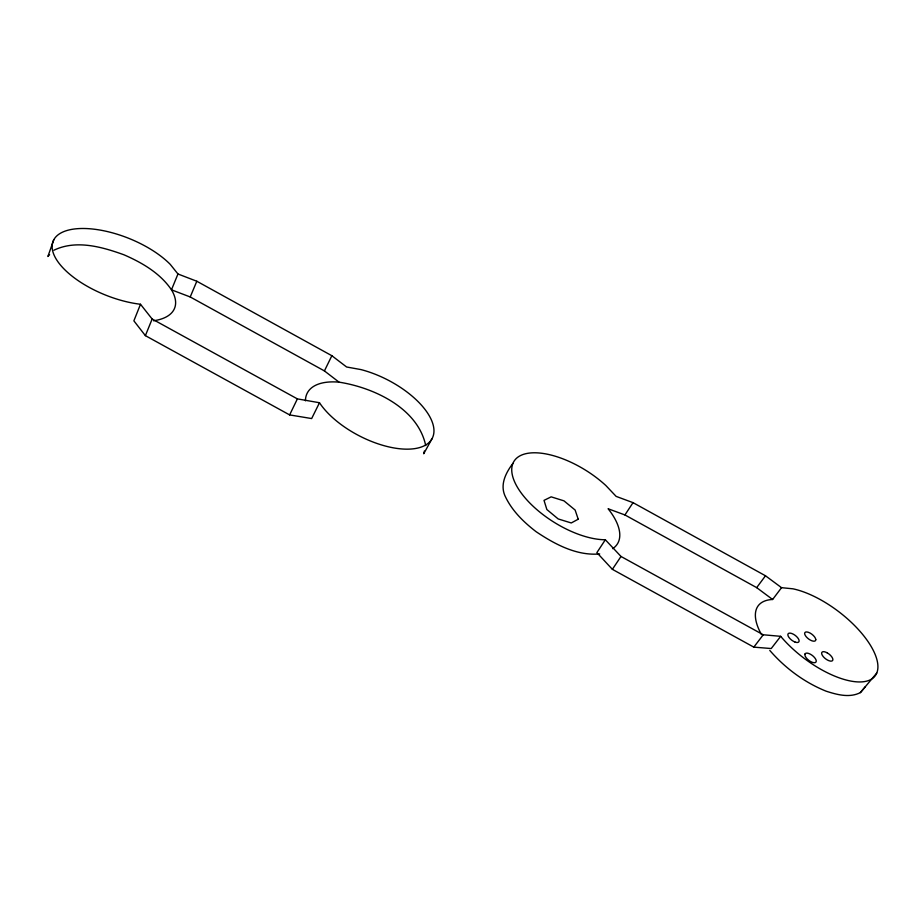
<?xml version="1.0" encoding="UTF-8"?>
<svg xmlns="http://www.w3.org/2000/svg" width="924" height="924" viewBox="0 0 924 924"><rect width="100%" height="100%" fill="white"/><g stroke="black" fill="none" stroke-linecap="round" stroke-linejoin="round"><path stroke-width="1.39" d="M424.382 451.016L423.723 453.753L432.051 438.657M53.8 239.732L47.886 256.479L49.607 254.689M140.494 304.262L133.876 320.836L145.38 335.643L289.628 414.911L311.654 418.56L319.485 402.737A66.101 31.358 27.4 0 0 395.853 448.256A66.101 31.358 27.4 0 0 431.381 419.923A66.101 31.358 27.4 0 0 361.018 369.6L346.604 366.99L331.855 355.717L196.812 281.243L177.962 273.989L170.235 264.356A68.942 30.642 21.7 0 0 84.096 228.494A68.942 30.642 21.7 0 0 58.605 262.693A68.942 30.642 21.7 0 0 140.494 304.262L152.148 319.023L297.378 398.891L319.485 402.737M145.38 335.643L152.148 319.023M177.962 273.989L171.471 289.824A68.48 31.139 21.5 0 1 153.557 320.778M425.71 445.553C417.833 408.062 373.619 387.526 339.039 382.155L324.416 370.917L190.228 296.962L196.812 281.243M289.628 414.911L297.378 398.891M324.416 370.917L331.855 355.717M512.901 463.409C505.52 473.204 499.376 485.412 505.74 497.401C512.589 511.353 523.908 522.279 536.07 531.67C554.7 544.155 576.611 556.005 599.699 553.938M605.336 539.755L596.881 552.61L612.369 569.334L753.811 647.135L771.228 648.544L780.688 636.324A67.799 29.037 37.3 0 0 857.31 681.889A67.799 29.037 37.3 0 0 867.821 641.279A67.799 29.037 37.3 0 0 792.977 588.819L781.542 587.676L765.488 575.779L633.032 502.656L616.135 496.384L605.821 485.493A65.951 30.423 32.1 0 0 527.292 453.395A65.951 30.423 32.1 0 0 526.876 499.907A65.951 30.423 32.1 0 0 605.336 539.755L620.997 556.467L763.259 634.776L780.688 636.324M612.647 548.66A65.569 30.862 32.1 0 0 608.096 508.754L624.924 514.945L633.032 502.656M612.369 569.334L620.997 556.467M624.924 514.945L756.675 587.629L765.488 575.779M761.503 634.603A67.406 29.464 37.5 0 1 772.614 599.491L781.542 587.676M753.811 647.135L763.259 634.776M769.784 650.415C785.123 668.11 804.388 682.42 826.148 691.198C837.109 694.698 849.479 698.151 860.394 692.607L876.737 673.065M860.394 692.607L865.418 686.613M53.915 250.219C76.172 239.489 102.01 246.881 123.955 254.793C142.088 262.705 160.129 273.123 171.471 289.824L190.228 296.962M756.675 587.629L772.614 599.491M305.451 400.831A65.662 31.855 27.4 0 1 339.039 382.155M815.765 639.616L815.603 640.424A6.641 2.876 37.3 0 1 810.267 640.043A6.641 2.876 37.3 0 1 804.839 634.488L804.642 633.494A6.641 2.876 37.3 0 1 810.152 633.102A6.641 2.876 37.3 0 1 815.765 639.616M805.047 653.926L804.862 654.758A6.815 3.015 37.8 0 0 810.625 661.561A6.815 3.015 37.8 0 0 816.262 661.041L816.042 659.979A6.815 3.015 37.8 0 0 810.498 654.273A6.815 3.015 37.8 0 0 805.047 653.926M578.216 519.207L571.263 522.961L558.2 518.953L546.858 509.528L544.017 500.369L551.154 496.846L563.975 500.854L575.132 510.048L578.216 519.207M827.142 652.818L825.686 652.136A6.745 2.934 37.8 0 0 821.644 653.314A6.745 2.934 37.8 0 0 825.929 659.078L827.396 660.002A6.745 2.934 37.8 0 0 832.894 659.505A6.745 2.934 37.8 0 0 827.142 652.818M794.94 642.007L793.473 641.325A6.711 2.957 37.2 0 1 787.849 634.696A6.711 2.957 37.2 0 1 793.497 634.28L794.952 635.204A6.711 2.957 37.2 0 1 799.121 640.909A6.711 2.957 37.2 0 1 794.94 642.007"/></g></svg>
